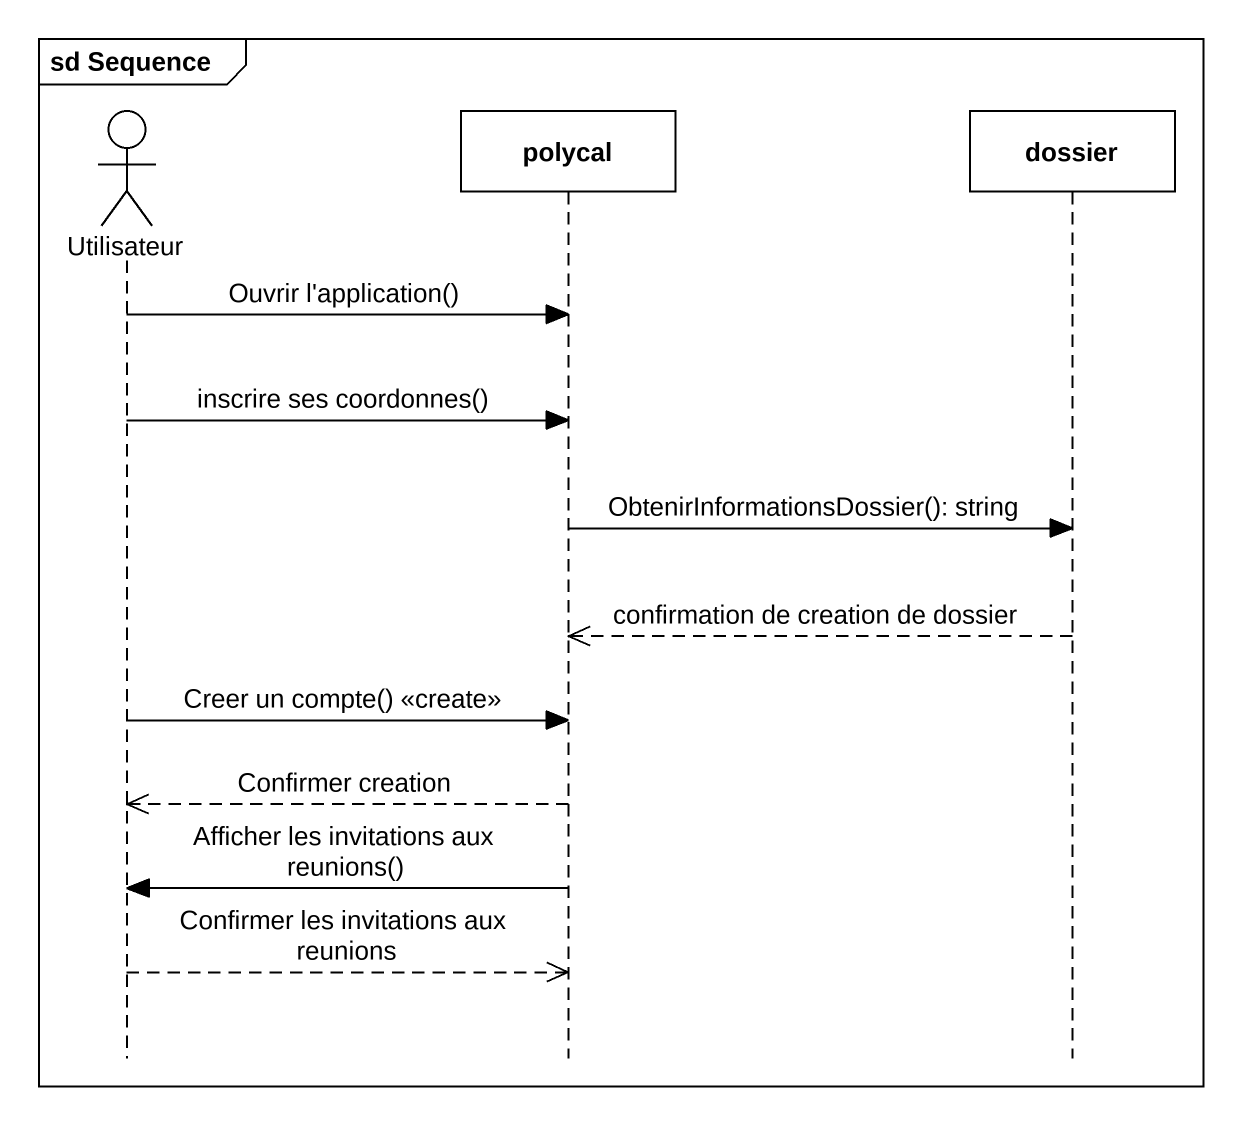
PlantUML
@startuml
mainframe sd Sequence
hide footbox
actor Utilisateur
participant polycal
participant dossier

Utilisateur -> polycal : Ouvrir l'application()
Utilisateur -> polycal : inscrire ses coordonnes()
polycal -> dossier : ObtenirInformationsDossier(): string
dossier -->> polycal : confirmation de creation de dossier
Utilisateur -> polycal : Creer un compte() <<create>>
polycal -->> Utilisateur : Confirmer creation
polycal -> Utilisateur : Afficher les invitations aux reunions()
Utilisateur -->> polycal : Confirmer les invitations aux reunions
@enduml
